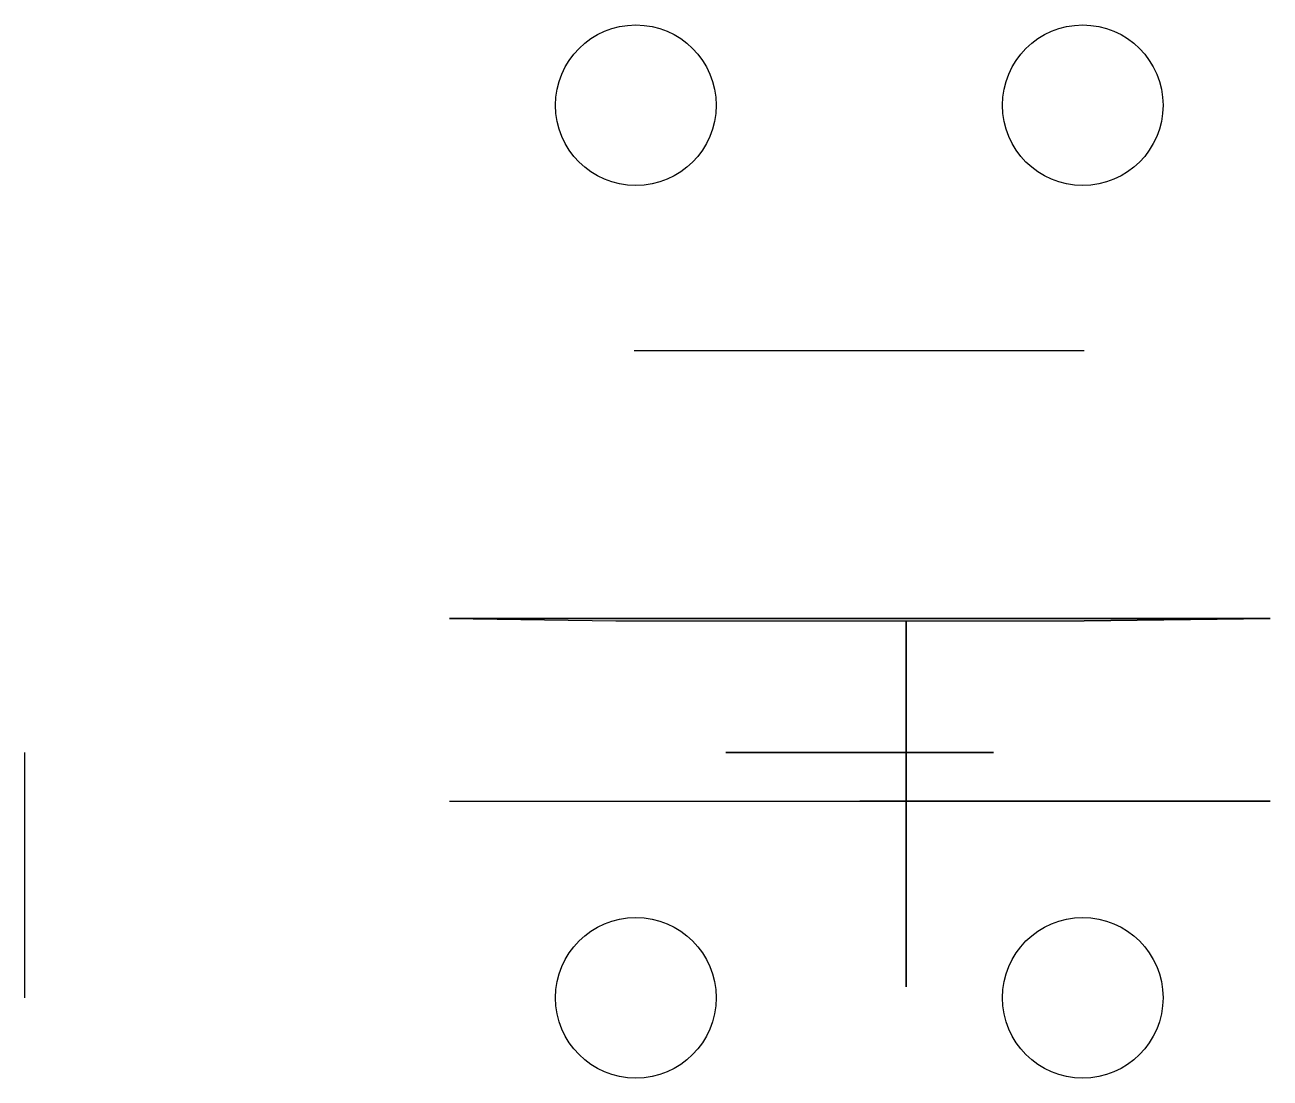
# Model space of a CAD drawing. Header units: inches. Extents: x 149 to 288, y 367 to 485.
import ezdxf

# ---------------------------------------------------------------- set-up
doc = ezdxf.new("R2010")
doc.units = ezdxf.units.IN
doc.header["$MEASUREMENT"] = 0

msp = doc.modelspace()

# ---------------------------------------------------------------- linework, layer by layer
at = {"extrusion": (2.00153e-16, 1, 0)}
msp.add_line((267.64, 448.32, 83.13), (217.22, 448.32, 82.83), dxfattribs=at)
for p, q in [((196.49, 418.32, 14), (288.49, 418.32, 14)), ((148.9, 375.82, 14), (148.9, 403.32, 14)), ((196.49, 397.86, 14), (288.49, 397.86, 14)), ((288.49, 397.86, 14), (242.49, 397.86, 14))]:
    msp.add_line(p, q)
at = {"extrusion": (-2.00153e-16, -1, 0)}
for p, q in [((242.49, 418.32, 14), (211.83, 418.32, -13.21)), ((211.83, 418.32, -13.21), (242.49, 418.32, 14)), ((288.49, 418.32, 83.13), (267.64, 418.06, 83.13)), ((267.64, 418.06, 83.13), (288.27, 418.32, 36.51)), ((288.49, 418.32, 36), (288.49, 418.32, 83.13))]:
    msp.add_line(p, q, dxfattribs=at)
at = {"extrusion": (1, -2.00153e-16, 0)}
msp.add_line((288.49, 418.32, 14), (242.49, 418.32, 14), dxfattribs=at)
at = {"extrusion": (1, 0, 0), "elevation": 247.68}
msp.add_lwpolyline([(418.03, 14), (377.03, 14), (403.32, 46.28), (418.03, 46.28), (418.03, 14)], dxfattribs=at)
msp.add_polyline3d([(267.64, 418.06, 83.13), (288.49, 418.32, 36), (196.49, 418.32, 36), (215.16, 418.06, 75.01)], close=True)
for centre in [(217.39, 475.82, 14), (267.49, 475.82, 14), (217.39, 375.82, 14), (267.49, 375.82, 14)]:
    msp.add_circle(centre, 9)
at = {"extrusion": (0, -1, 0)}
msp.add_circle((242.49, 72, -403.32), 15, dxfattribs=at)

doc.saveas('drawing.dxf')
